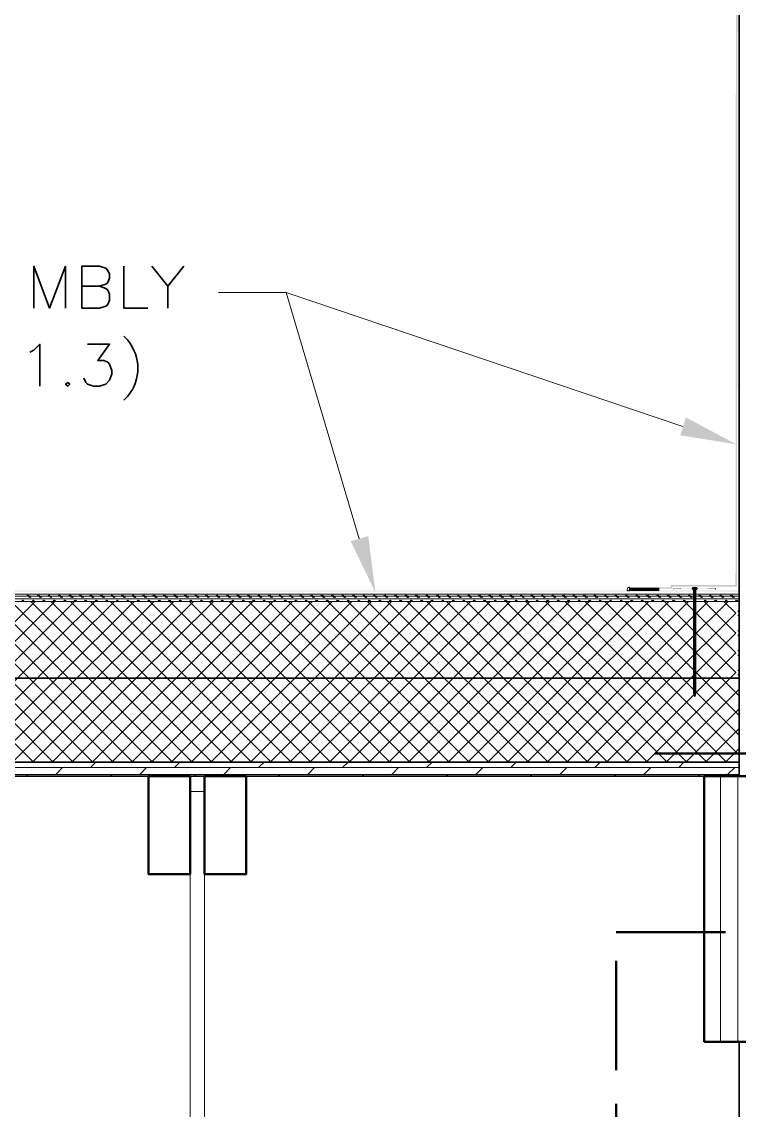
# Model space of a CAD drawing. Header units: inches. Extents: x 5 to 516, y -193 to 129.
# Drawn here: x 89.477 to 91.613, y -177.474 to -174.232 of the extents above; entities that cross this region are included whole.
import ezdxf

# ---------------------------------------------------------------- set-up
doc = ezdxf.new("R2010")
doc.units = ezdxf.units.IN
doc.header["$MEASUREMENT"] = 0
doc.linetypes.add('PDF_IMPORT', pattern=[1, 0.8, -0.2])
doc.layers.add('PDF8_Geometry', color=7, linetype='Continuous')
doc.layers.add('PDF8_Solid Fills', color=7, linetype='Continuous')

msp = doc.modelspace()

# ---------------------------------------------------------------- hatches: boundary and pattern name
at = {"layer": 'PDF8_Solid Fills', "transparency": 33554559}
for points in [[(91.2866269, -175.9157818), (91.2866269, -175.9202262), (91.4132936, -175.920226), (91.4132929, -175.9146705), (91.6066263, -175.9146707), (91.6110719, -171.1191149), (92.7255176, -171.0902268), (91.6055165, -171.1135596), (91.602182, -175.9091154), (91.4088487, -175.9091151), (91.4088491, -175.9157818)], [(91.4177383, -175.9180048), (91.4188494, -175.9235604), (91.4188494, -175.9191159), (91.4399594, -175.9180039)], [(91.4399605, -175.918005), (91.4188494, -175.9191161), (91.4388494, -175.9191161), (91.4388508, -175.9213383), (91.4399608, -175.9202261)], [(91.5221842, -175.9202271), (91.4388508, -175.9213382), (91.5232953, -175.9213382), (91.5221842, -175.9180038)], [(91.5444052, -175.918005), (91.5232941, -175.9191161), (91.542183, -175.9191161), (91.5421834, -175.9235605), (91.5444055, -175.9235595)], [(91.6132938, -175.9280046), (91.6132938, -175.9257824), (86.0188488, -175.9257825), (86.0188488, -175.9280046)]]:
    msp.add_hatch(color=256, dxfattribs=at).paths.add_polyline_path(points)

# ---------------------------------------------------------------- linework, layer by layer
at = {"layer": 'PDF8_Geometry', "lineweight": 35}
for points in [[(91.6132938, -171.1268929), (91.6132938, -176.4791154), (91.654405, -176.4791154), (91.654405, -171.1268929)], [(89.6144059, -175.3057817), (89.6077392, -175.3113372), (89.6144059, -175.3168928), (89.6199614, -175.3113372)], [(91.4866278, -175.9213382), (91.4866278, -175.9180049), (91.4744056, -175.9180049), (91.4744056, -175.9213382)], [(91.4810713, -176.2413377), (91.4832936, -176.2302266), (91.477738, -176.2302266)]]:
    msp.add_lwpolyline(points, close=True, dxfattribs=at)
for points in [[(89.5132932, -175.0846705), (89.5132932, -174.960226), (89.5599599, -175.0846705), (89.6077377, -174.960226), (89.6077377, -175.0846705)], [(89.6555164, -175.0846705), (89.6555164, -174.960226), (89.7088498, -174.960226), (89.7277387, -174.9657816), (89.7332942, -174.9724483), (89.7388498, -174.9835594), (89.7388498, -174.9957816), (89.7332942, -175.0080038), (89.7277387, -175.0135594), (89.7088498, -175.0191149), (89.6555164, -175.0191149)], [(89.7810726, -174.9602266), (89.7810726, -175.084671), (89.8521837, -175.084671)], [(89.8644059, -174.9602266), (89.9121837, -175.0191155), (89.9121837, -175.084671)], [(89.9599598, -174.9602266), (89.9121821, -175.0191155)], [(89.7088499, -175.0191153), (89.7277388, -175.025782), (89.7332943, -175.0313376), (89.7388499, -175.0435598), (89.7388499, -175.0613376), (89.7332943, -175.0735598), (89.7277388, -175.0791153), (89.7088499, -175.0846709), (89.6555165, -175.0846709)], [(89.7810726, -175.1680038), (89.7932948, -175.1802261)], [(89.5010704, -175.2157819), (89.5132926, -175.2102264), (89.5310704, -175.1924486), (89.5310704, -175.3168931)], [(89.6732935, -175.1924484), (89.7388491, -175.1924484), (89.7032935, -175.2402262), (89.7210713, -175.2402262), (89.7332935, -175.2457818), (89.7388491, -175.2513373), (89.7455157, -175.2702262), (89.7455157, -175.2813373), (89.7388491, -175.2991151), (89.727738, -175.3113373), (89.7088491, -175.3168929), (89.6910713, -175.3168929), (89.6732935, -175.3113373), (89.6677379, -175.3057818), (89.6621824, -175.2935595)], [(89.7932948, -175.3468927), (89.7810726, -175.359115)], [(91.4777393, -176.230227), (91.4777393, -175.9213381)], [(91.4832935, -176.230227), (91.4832935, -175.9213381)], [(91.6132938, -176.1868932), (86.0188488, -176.1868932)], [(91.6132938, -176.4791154), (91.6132938, -176.4368932), (86.0188488, -176.4368932)], [(86.0188494, -176.479116), (91.6132944, -176.479116)], [(91.6544044, -180.645783), (91.6544044, -177.2702272), (91.6132933, -177.2702272)], [(91.6132938, -177.2702266), (91.6132938, -180.6457824)]]:
    msp.add_lwpolyline(points, dxfattribs=at)
at = {"layer": 'PDF8_Geometry', "lineweight": 15}
for points in [[(91.445515, -175.4368931), (90.2644038, -175.0380042), (90.0632926, -175.0380042)], [(90.4821835, -175.7713375), (90.2644057, -175.0380042), (90.0632945, -175.0380042)], [(91.2955154, -175.9257825), (91.2888487, -175.9191158)], [(91.2932933, -175.9257825), (91.2888488, -175.921338)], [(91.2910711, -175.9257825), (91.2888489, -175.9235603)], [(91.288849, -175.9224482), (91.2921823, -175.9191148)], [(91.288849, -175.920226), (91.2899601, -175.9191149)], [(91.288849, -175.9246714), (91.2944046, -175.9191159)], [(91.288849, -175.9257825), (91.288849, -175.9246714)], [(91.2899612, -175.9257825), (91.2966279, -175.9191158)], [(91.2977375, -175.9257825), (91.2910709, -175.9191158)], [(91.2921833, -175.9257825), (91.29885, -175.9191158)], [(91.2999619, -175.9257825), (91.2932953, -175.9191158)], [(91.2944055, -175.9257825), (91.3010721, -175.9191158)], [(91.3021818, -175.9257825), (91.2955151, -175.9191158)], [(91.2966276, -175.9257825), (91.3032943, -175.9191158)], [(91.3044062, -175.9257825), (91.2977395, -175.9191158)], [(91.2988497, -175.9257825), (91.3055164, -175.9191158)], [(91.3066261, -175.9257825), (91.2999594, -175.9191158)], [(91.3010719, -175.9257825), (91.3077385, -175.9191158)], [(91.3088505, -175.9257825), (91.3021838, -175.9191158)], [(91.303294, -175.9257825), (91.3099607, -175.9191158)], [(91.3110726, -175.9257825), (91.3044059, -175.9191158)], [(91.3055161, -175.9257825), (91.3121828, -175.9191158)], [(91.3132947, -175.9257825), (91.3066281, -175.9191158)], [(91.3077383, -175.9257825), (91.3144049, -175.9191158)], [(91.3155169, -175.9257825), (91.3088502, -175.9191158)], [(91.3099604, -175.9257825), (91.3166271, -175.9191158)], [(91.317739, -175.9257825), (91.3110723, -175.9191158)], [(91.3121825, -175.9257825), (91.3188492, -175.9191158)], [(91.3199611, -175.9257825), (91.3132944, -175.9191158)], [(91.3144047, -175.9257825), (91.3210713, -175.9191158)], [(91.3221832, -175.9257825), (91.3155166, -175.9191158)], [(91.3166268, -175.9257825), (91.3232935, -175.9191158)], [(91.3244054, -175.9257825), (91.3177387, -175.9191158)], [(91.3188489, -175.9257825), (91.3255156, -175.9191158)], [(91.3266275, -175.9257825), (91.3199608, -175.9191158)], [(91.3210711, -175.9257825), (91.3277377, -175.9191158)], [(91.3288496, -175.9257825), (91.322183, -175.9191158)], [(91.3232932, -175.9257825), (91.3299599, -175.9191158)], [(91.3310718, -175.9257825), (91.3244051, -175.9191158)], [(91.3255153, -175.9257825), (91.332182, -175.9191158)], [(91.3332939, -175.9257825), (91.3266272, -175.9191158)], [(91.3277397, -175.9257825), (91.3344064, -175.9191158)], [(91.335516, -175.9257825), (91.3288494, -175.9191158)], [(91.3299596, -175.9257825), (91.3366262, -175.9191158)], [(91.3377382, -175.9257825), (91.3310715, -175.9191158)], [(91.332184, -175.9257825), (91.3388506, -175.9191158)], [(91.3399603, -175.9257825), (91.3332936, -175.9191158)], [(91.3344038, -175.9257825), (91.3410705, -175.9191158)], [(91.3421824, -175.9257825), (91.3355158, -175.9191158)], [(91.3366282, -175.9257825), (91.3432949, -175.9191158)], [(91.3444046, -175.9257825), (91.3377379, -175.9191158)], [(91.3388489, -175.9191158), (91.3466267, -175.9257825), (91.3544045, -175.9191158)], [(91.3388504, -175.9257825), (91.345517, -175.9191158)], [(91.3410711, -175.9191158), (91.3488488, -175.9257825), (91.3566266, -175.9191158)], [(91.3410725, -175.9257825), (91.3477392, -175.9191158)], [(91.3432932, -175.9191158), (91.351071, -175.9257825), (91.3588487, -175.9191158)], [(91.3432946, -175.9257825), (91.3499613, -175.9191158)], [(91.3455153, -175.9191158), (91.3532931, -175.9257825), (91.3610709, -175.9191158)], [(91.3455168, -175.9257825), (91.3521834, -175.9191158)], [(91.3477397, -175.9191158), (91.3555175, -175.9257825), (91.3632953, -175.9191158)], [(91.3499596, -175.9191158), (91.3577374, -175.9257825), (91.3655151, -175.9191158)], [(91.352184, -175.9191158), (91.3599618, -175.9257825), (91.3677395, -175.9191158)], [(91.3544038, -175.9191158), (91.3621816, -175.9257825), (91.3699594, -175.9191158)], [(91.3566282, -175.9191158), (91.364406, -175.9257825), (91.3721838, -175.9191158)], [(91.3588504, -175.9191158), (91.3666281, -175.9257825), (91.3744059, -175.9191158)], [(91.3610725, -175.9191158), (91.3688503, -175.9257825), (91.3744058, -175.921338)], [(91.3632946, -175.9191158), (91.3710724, -175.9257825), (91.3744057, -175.9235603)], [(91.3655168, -175.9191158), (91.3732945, -175.9257825), (91.3744057, -175.9257825)], [(91.3744045, -175.9246714), (91.3677378, -175.9191159)], [(91.3744045, -175.9224482), (91.36996, -175.9191148)], [(91.3744045, -175.920226), (91.3721823, -175.9191149)], [(86.0188494, -175.9580045), (91.6132944, -175.9580045), (91.6132944, -175.9368934), (86.0188494, -175.9368934)], [(86.0188494, -175.9424485), (91.6132944, -175.9424485)], [(86.0188494, -175.9502259), (91.6132944, -175.9502259)], [(89.4810712, -175.9580045), (89.4777378, -175.9546712)], [(89.4832933, -175.9580045), (89.4788489, -175.9546712)], [(89.4844055, -175.9580045), (89.4810722, -175.9546712)], [(89.5010704, -175.9468939), (89.4932926, -175.9391161)], [(89.5021826, -175.9468939), (89.4944048, -175.9391161)], [(89.5044047, -175.9468939), (89.4966269, -175.9391161)], [(89.5121833, -175.9580045), (89.50885, -175.9546712)], [(89.5144054, -175.9580045), (89.509961, -175.9546712)], [(89.5155154, -175.9580045), (89.512182, -175.9546712)], [(89.5321825, -175.9468939), (89.5244047, -175.9391161)], [(89.5344046, -175.9468939), (89.5255157, -175.9391161)], [(89.5355168, -175.9468939), (89.527739, -175.9391161)], [(89.5432931, -175.9580045), (89.5399598, -175.9546712)], [(89.5455153, -175.9580045), (89.5421819, -175.9546712)], [(89.5477374, -175.9580045), (89.543293, -175.9546712)], [(89.5632946, -175.9468939), (89.5555168, -175.9391161)], [(89.5655167, -175.9468939), (89.5577389, -175.9391161)], [(89.5666266, -175.9468939), (89.5588489, -175.9391161)], [(89.5744052, -175.9580045), (89.5710719, -175.9546712)], [(89.5766274, -175.9580045), (89.573294, -175.9546712)], [(89.5788495, -175.9580045), (89.5744051, -175.9546712)], [(89.5944044, -175.9468939), (89.5866266, -175.9391161)], [(89.5966266, -175.9468939), (89.5888488, -175.9391161)], [(89.5988487, -175.9468939), (89.5899598, -175.9391161)], [(89.6055173, -175.9580045), (89.602184, -175.9546712)], [(89.6077372, -175.9580045), (89.6044039, -175.9546712)], [(89.6099616, -175.9580045), (89.6066283, -175.9546712)], [(89.6255165, -175.9468939), (89.6177388, -175.9391161)], [(89.6277387, -175.9468939), (89.6199609, -175.9391161)], [(89.6299608, -175.9468939), (89.622183, -175.9391161)], [(89.6366272, -175.9580045), (89.6332939, -175.9546712)], [(89.6388493, -175.9580045), (89.635516, -175.9546712)], [(89.6410715, -175.9580045), (89.6377381, -175.9546712)], [(89.6566264, -175.9468939), (89.6488486, -175.9391161)], [(89.6588485, -175.9468939), (89.6510707, -175.9391161)], [(89.6610729, -175.9468939), (89.6532951, -175.9391161)], [(89.6688492, -175.9580045), (89.6644048, -175.9546712)], [(89.6699614, -175.9580045), (89.6666281, -175.9546712)], [(89.6721836, -175.9580045), (89.6688502, -175.9546712)], [(89.6877385, -175.9468939), (89.6799607, -175.9391161)], [(89.6899606, -175.9468939), (89.6821828, -175.9391161)], [(89.6921828, -175.9468939), (89.684405, -175.9391161)], [(89.6999613, -175.9580045), (89.6955169, -175.9546712)], [(89.7010713, -175.9580045), (89.697738, -175.9546712)], [(89.7032934, -175.9580045), (89.6999601, -175.9546712)], [(89.7199605, -175.9468939), (89.7110716, -175.9391161)], [(89.7210727, -175.9468939), (89.713295, -175.9391161)], [(89.7232926, -175.9468939), (89.7155148, -175.9391161)], [(89.7310712, -175.9580045), (89.7277379, -175.9546712)], [(89.7332933, -175.9580045), (89.7288489, -175.9546712)], [(89.7344055, -175.9580045), (89.7310722, -175.9546712)], [(89.7510704, -175.9468939), (89.7432926, -175.9391161)], [(89.7521826, -175.9468939), (89.7444048, -175.9391161)], [(89.7544047, -175.9468939), (89.7466269, -175.9391161)], [(89.7621833, -175.9580045), (89.75885, -175.9546712)], [(89.7644054, -175.9580045), (89.759961, -175.9546712)], [(89.7655154, -175.9580045), (89.762182, -175.9546712)], [(89.7821825, -175.9468939), (89.7744047, -175.9391161)], [(89.7844046, -175.9468939), (89.7755157, -175.9391161)], [(89.7855168, -175.9468939), (89.777739, -175.9391161)], [(89.7932932, -175.9580045), (89.7899598, -175.9546712)], [(89.7955153, -175.9580045), (89.792182, -175.9546712)], [(89.7977374, -175.9580045), (89.793293, -175.9546712)], [(89.8132946, -175.9468939), (89.8055168, -175.9391161)], [(89.8155167, -175.9468939), (89.807739, -175.9391161)], [(89.8166267, -175.9468939), (89.8088489, -175.9391161)], [(89.8244053, -175.9580045), (89.8210719, -175.9546712)], [(89.8266274, -175.9580045), (89.8232941, -175.9546712)], [(89.8288495, -175.9580045), (89.8244051, -175.9546712)], [(89.8444044, -175.9468939), (89.8366267, -175.9391161)], [(89.8466266, -175.9468939), (89.8388488, -175.9391161)], [(89.8488487, -175.9468939), (89.8410709, -175.9391161)], [(89.8555174, -175.9580045), (89.852184, -175.9546712)], [(89.8577372, -175.9580045), (89.8544039, -175.9546712)], [(89.8599616, -175.9580045), (89.8566283, -175.9546712)], [(89.8755166, -175.9468939), (89.8677388, -175.9391161)], [(89.8777387, -175.9468939), (89.8699609, -175.9391161)], [(89.8799608, -175.9468939), (89.872183, -175.9391161)], [(89.8866272, -175.9580045), (89.8832939, -175.9546712)], [(89.8888493, -175.9580045), (89.885516, -175.9546712)], [(89.8910715, -175.9580045), (89.8877381, -175.9546712)], [(89.9066264, -175.9468939), (89.8988486, -175.9391161)], [(89.9088485, -175.9468939), (89.9010708, -175.9391161)], [(89.9110729, -175.9468939), (89.9032951, -175.9391161)], [(89.9188493, -175.9580045), (89.9144048, -175.9546712)], [(89.9199615, -175.9580045), (89.9166281, -175.9546712)], [(89.9221836, -175.9580045), (89.9188503, -175.9546712)], [(89.9377385, -175.9468939), (89.9299607, -175.9391161)], [(89.9399606, -175.9468939), (89.9321829, -175.9391161)], [(89.9421828, -175.9468939), (89.934405, -175.9391161)], [(89.9499614, -175.9580045), (89.9455169, -175.9546712)], [(89.9521835, -175.9580045), (89.9477391, -175.9546712)], [(89.9532934, -175.9580045), (89.9499601, -175.9546712)], [(89.9699606, -175.9468939), (89.9610717, -175.9391161)], [(89.9710728, -175.9468939), (89.963295, -175.9391161)], [(89.9732926, -175.9468939), (89.9655148, -175.9391161)], [(89.9810712, -175.9580045), (89.9777379, -175.9546712)], [(89.9832933, -175.9580045), (89.9788489, -175.9546712)], [(89.9844055, -175.9580045), (89.9810722, -175.9546712)], [(90.0010704, -175.9468939), (89.9932926, -175.9391161)], [(90.0021826, -175.9468939), (89.9944048, -175.9391161)], [(90.0044047, -175.9468939), (89.996627, -175.9391161)], [(90.0121833, -175.9580045), (90.00885, -175.9546712)], [(90.0144055, -175.9580045), (90.009961, -175.9546712)], [(90.0166276, -175.9580045), (90.0121831, -175.9546712)], [(90.0321825, -175.9468939), (90.0244047, -175.9391161)], [(90.0344046, -175.9468939), (90.0266269, -175.9391161)], [(90.0355168, -175.9468939), (90.0277391, -175.9391161)], [(90.0432932, -175.9580045), (90.0399598, -175.9546712)], [(90.0455153, -175.9580045), (90.042182, -175.9546712)], [(90.0477374, -175.9580045), (90.043293, -175.9546712)], [(90.0632946, -175.9468939), (90.0555168, -175.9391161)], [(90.0655168, -175.9468939), (90.057739, -175.9391161)], [(90.0666267, -175.9468939), (90.0588489, -175.9391161)], [(90.0744053, -175.9580045), (90.0710719, -175.9546712)], [(90.0766274, -175.9580045), (90.0732941, -175.9546712)], [(90.0788495, -175.9580045), (90.0744051, -175.9546712)], [(90.0944045, -175.9468939), (90.0866267, -175.9391161)], [(90.0966266, -175.9468939), (90.0888488, -175.9391161)], [(90.0988487, -175.9468939), (90.091071, -175.9391161)], [(90.1055174, -175.9580045), (90.1021841, -175.9546712)], [(90.1077373, -175.9580045), (90.1044039, -175.9546712)], [(90.1099617, -175.9580045), (90.1066283, -175.9546712)], [(90.1255166, -175.9468939), (90.1177388, -175.9391161)], [(90.1277387, -175.9468939), (90.1199609, -175.9391161)], [(90.1299608, -175.9468939), (90.1221831, -175.9391161)], [(90.1377394, -175.9580045), (90.133295, -175.9546712)], [(90.1388494, -175.9580045), (90.135516, -175.9546712)], [(90.1410715, -175.9580045), (90.1377382, -175.9546712)], [(90.1566264, -175.9468939), (90.1488486, -175.9391161)], [(90.1588486, -175.9468939), (90.1510708, -175.9391161)], [(90.1610729, -175.9468939), (90.1532952, -175.9391161)], [(90.1688493, -175.9580045), (90.1644048, -175.9546712)], [(90.1699615, -175.9580045), (90.1666281, -175.9546712)], [(90.1721836, -175.9580045), (90.1688503, -175.9546712)], [(90.1877385, -175.9468939), (90.1799608, -175.9391161)], [(90.1899607, -175.9468939), (90.1821829, -175.9391161)], [(90.1921828, -175.9468939), (90.184405, -175.9391161)], [(90.1999614, -175.9580045), (90.1955169, -175.9546712)], [(90.2021835, -175.9580045), (90.1977391, -175.9546712)], [(90.2032935, -175.9580045), (90.1999601, -175.9546712)], [(90.2199606, -175.9468939), (90.2121828, -175.9391161)], [(90.2210728, -175.9468939), (90.213295, -175.9391161)], [(90.2232926, -175.9468939), (90.2155149, -175.9391161)], [(90.2310712, -175.9580045), (90.2277379, -175.9546712)], [(90.2332934, -175.9580045), (90.2288489, -175.9546712)], [(90.2344056, -175.9580045), (90.2310722, -175.9546712)], [(90.2510704, -175.9468939), (90.2432926, -175.9391161)], [(90.2521826, -175.9468939), (90.2444048, -175.9391161)], [(90.2544048, -175.9468939), (90.246627, -175.9391161)], [(90.2621833, -175.9580045), (90.25885, -175.9546712)], [(90.2644055, -175.9580045), (90.259961, -175.9546712)], [(90.2666276, -175.9580045), (90.2621832, -175.9546712)], [(90.2821825, -175.9468939), (90.2744048, -175.9391161)], [(90.2844047, -175.9468939), (90.2766269, -175.9391161)], [(90.2855169, -175.9468939), (90.2777391, -175.9391161)], [(90.2932932, -175.9580045), (90.2899599, -175.9546712)], [(90.2955153, -175.9580045), (90.292182, -175.9546712)], [(90.2977375, -175.9580045), (90.293293, -175.9546712)], [(90.3132946, -175.9468939), (90.3055169, -175.9391161)], [(90.3155168, -175.9468939), (90.307739, -175.9391161)], [(90.3166267, -175.9468939), (90.3088489, -175.9391161)], [(90.3244053, -175.9580045), (90.321072, -175.9546712)], [(90.3266274, -175.9580045), (90.3232941, -175.9546712)], [(90.3288496, -175.9580045), (90.3244051, -175.9546712)], [(90.3444045, -175.9468939), (90.3366267, -175.9391161)], [(90.3466266, -175.9468939), (90.3388488, -175.9391161)], [(90.3488488, -175.9468939), (90.341071, -175.9391161)], [(90.3555174, -175.9580045), (90.3521841, -175.9546712)], [(90.3577373, -175.9580045), (90.3544039, -175.9546712)], [(90.3599617, -175.9580045), (90.3566283, -175.9546712)], [(90.3755166, -175.9468939), (90.3677388, -175.9391161)], [(90.3777387, -175.9468939), (90.3699609, -175.9391161)], [(90.3799609, -175.9468939), (90.3721831, -175.9391161)], [(90.3877395, -175.9580045), (90.383295, -175.9546712)], [(90.3888494, -175.9580045), (90.3855161, -175.9546712)], [(90.3910715, -175.9580045), (90.3877382, -175.9546712)], [(90.4066264, -175.9468939), (90.3988487, -175.9391161)], [(90.4088486, -175.9468939), (90.4010708, -175.9391161)], [(90.411073, -175.9468939), (90.4032952, -175.9391161)], [(90.4188493, -175.9580045), (90.4144049, -175.9546712)], [(90.4199615, -175.9580045), (90.4166282, -175.9546712)], [(90.4221836, -175.9580045), (90.4188503, -175.9546712)], [(90.4377386, -175.9468939), (90.4299608, -175.9391161)], [(90.4399607, -175.9468939), (90.4321829, -175.9391161)], [(90.4421828, -175.9468939), (90.434405, -175.9391161)], [(90.4499614, -175.9580045), (90.445517, -175.9546712)], [(90.4521835, -175.9580045), (90.4477391, -175.9546712)], [(90.4532935, -175.9580045), (90.4499601, -175.9546712)], [(90.4699606, -175.9468939), (90.4621828, -175.9391161)], [(90.4710728, -175.9468939), (90.463295, -175.9391161)], [(90.4732927, -175.9468939), (90.4655149, -175.9391161)], [(90.4810713, -175.9580045), (90.4777379, -175.9546712)], [(90.4832934, -175.9580045), (90.4788489, -175.9546712)], [(90.4844056, -175.9580045), (90.4810723, -175.9546712)], [(90.5010704, -175.9468939), (90.4932927, -175.9391161)], [(90.5021826, -175.9468939), (90.4944049, -175.9391161)], [(90.5044048, -175.9468939), (90.496627, -175.9391161)], [(90.5121834, -175.9580045), (90.50885, -175.9546712)], [(90.5144055, -175.9580045), (90.5099611, -175.9546712)], [(90.5166276, -175.9580045), (90.5121832, -175.9546712)], [(90.5321826, -175.9468939), (90.5244048, -175.9391161)], [(90.5344047, -175.9468939), (90.5266269, -175.9391161)], [(90.5355169, -175.9468939), (90.5277391, -175.9391161)], [(90.5432932, -175.9580045), (90.5399599, -175.9546712)], [(90.5455153, -175.9580045), (90.542182, -175.9546712)], [(90.5477375, -175.9580045), (90.543293, -175.9546712)], [(90.5632947, -175.9468939), (90.5555169, -175.9391161)], [(90.5655168, -175.9468939), (90.557739, -175.9391161)], [(90.5666267, -175.9468939), (90.5588489, -175.9391161)], [(90.5744053, -175.9580045), (90.571072, -175.9546712)], [(90.5766275, -175.9580045), (90.5732941, -175.9546712)], [(90.5788496, -175.9580045), (90.5744051, -175.9546712)], [(90.5944045, -175.9468939), (90.5866267, -175.9391161)], [(90.5966266, -175.9468939), (90.5888489, -175.9391161)], [(90.5988488, -175.9468939), (90.591071, -175.9391161)], [(90.6055174, -175.9580045), (90.6021841, -175.9546712)], [(90.6077373, -175.9580045), (90.604404, -175.9546712)], [(90.6099617, -175.9580045), (90.6066284, -175.9546712)], [(90.6255166, -175.9468939), (90.6177388, -175.9391161)], [(90.6277387, -175.9468939), (90.619961, -175.9391161)], [(90.6299609, -175.9468939), (90.6221831, -175.9391161)], [(90.6377395, -175.9580045), (90.633295, -175.9546712)], [(90.6388494, -175.9580045), (90.6355161, -175.9546712)], [(90.6410715, -175.9580045), (90.6377382, -175.9546712)], [(90.6566265, -175.9468939), (90.6488487, -175.9391161)], [(90.6588486, -175.9468939), (90.6510708, -175.9391161)], [(90.661073, -175.9468939), (90.6532952, -175.9391161)], [(90.6688493, -175.9580045), (90.6644049, -175.9546712)], [(90.6699615, -175.9580045), (90.6666282, -175.9546712)], [(90.6721836, -175.9580045), (90.6688503, -175.9546712)], [(90.6877386, -175.9468939), (90.6799608, -175.9391161)], [(90.6899607, -175.9468939), (90.6821829, -175.9391161)], [(90.6921828, -175.9468939), (90.6844051, -175.9391161)], [(90.6999614, -175.9580045), (90.695517, -175.9546712)], [(90.7021836, -175.9580045), (90.6977391, -175.9546712)], [(90.7032935, -175.9580045), (90.6999602, -175.9546712)], [(90.7199606, -175.9468939), (90.7121828, -175.9391161)], [(90.7210728, -175.9468939), (90.713295, -175.9391161)], [(90.7232927, -175.9468939), (90.7155149, -175.9391161)], [(90.7310713, -175.9580045), (90.7277379, -175.9546712)], [(90.7332934, -175.9580045), (90.728849, -175.9546712)], [(90.7344056, -175.9580045), (90.7310723, -175.9546712)], [(90.7510705, -175.9468939), (90.7432927, -175.9391161)], [(90.7521827, -175.9468939), (90.7444049, -175.9391161)], [(90.7544048, -175.9468939), (90.746627, -175.9391161)], [(90.7621834, -175.9580045), (90.7588501, -175.9546712)], [(90.7644055, -175.9580045), (90.7610722, -175.9546712)], [(90.7666276, -175.9580045), (90.7621832, -175.9546712)], [(90.7821826, -175.9468939), (90.7744048, -175.9391161)], [(90.7844047, -175.9468939), (90.7766269, -175.9391161)], [(90.7855169, -175.9468939), (90.7777391, -175.9391161)], [(90.7932932, -175.9580045), (90.7899599, -175.9546712)], [(90.7955154, -175.9580045), (90.792182, -175.9546712)], [(90.7977375, -175.9580045), (90.7932931, -175.9546712)], [(90.8132947, -175.9468939), (90.8055169, -175.9391161)], [(90.8155168, -175.9468939), (90.807739, -175.9391161)], [(90.8166267, -175.9468939), (90.808849, -175.9391161)], [(90.8244053, -175.9580045), (90.821072, -175.9546712)], [(90.8266275, -175.9580045), (90.8232941, -175.9546712)], [(90.8288496, -175.9580045), (90.8255163, -175.9546712)], [(90.8444045, -175.9468939), (90.8366267, -175.9391161)], [(90.8466267, -175.9468939), (90.8388489, -175.9391161)], [(90.8488488, -175.9468939), (90.841071, -175.9391161)], [(90.8555174, -175.9580045), (90.8521841, -175.9546712)], [(90.8577373, -175.9580045), (90.854404, -175.9546712)], [(90.8599617, -175.9580045), (90.8566284, -175.9546712)], [(90.8755166, -175.9468939), (90.8677389, -175.9391161)], [(90.8777388, -175.9468939), (90.869961, -175.9391161)], [(90.8799609, -175.9468939), (90.8721831, -175.9391161)], [(90.8877395, -175.9580045), (90.883295, -175.9546712)], [(90.8888494, -175.9580045), (90.8855161, -175.9546712)], [(90.8910716, -175.9580045), (90.8877382, -175.9546712)], [(90.9066265, -175.9468939), (90.8988487, -175.9391161)], [(90.9088486, -175.9468939), (90.9010708, -175.9391161)], [(90.911073, -175.9468939), (90.9032952, -175.9391161)], [(90.9188493, -175.9580045), (90.9144049, -175.9546712)], [(90.9199615, -175.9580045), (90.9166282, -175.9546712)], [(90.9221837, -175.9580045), (90.9188503, -175.9546712)], [(90.9377386, -175.9468939), (90.9299608, -175.9391161)], [(90.9399607, -175.9468939), (90.9321829, -175.9391161)], [(90.9421829, -175.9468939), (90.9344051, -175.9391161)], [(90.9499614, -175.9580045), (90.9466281, -175.9546712)], [(90.9521836, -175.9580045), (90.9477391, -175.9546712)], [(90.9532935, -175.9580045), (90.9499602, -175.9546712)], [(90.9699606, -175.9468939), (90.9621829, -175.9391161)], [(90.9710728, -175.9468939), (90.9632951, -175.9391161)], [(90.9732927, -175.9468939), (90.9655149, -175.9391161)], [(90.9810713, -175.9580045), (90.977738, -175.9546712)], [(90.9832934, -175.9580045), (90.978849, -175.9546712)], [(90.9844056, -175.9580045), (90.9810723, -175.9546712)], [(91.0010705, -175.9468939), (90.9932927, -175.9391161)], [(91.0021827, -175.9468939), (90.9944049, -175.9391161)], [(91.0044048, -175.9468939), (90.996627, -175.9391161)], [(91.0121834, -175.9580045), (91.0088501, -175.9546712)], [(91.0144055, -175.9580045), (91.0110722, -175.9546712)], [(91.0166277, -175.9580045), (91.0121832, -175.9546712)], [(91.0321826, -175.9468939), (91.0244048, -175.9391161)], [(91.0344047, -175.9468939), (91.0266269, -175.9391161)], [(91.0355169, -175.9468939), (91.0277391, -175.9391161)], [(91.0432933, -175.9580045), (91.0399599, -175.9546712)], [(91.0455154, -175.9580045), (91.0421821, -175.9546712)], [(91.0477375, -175.9580045), (91.0432931, -175.9546712)], [(91.0632947, -175.9468939), (91.0555169, -175.9391161)], [(91.0655168, -175.9468939), (91.0577391, -175.9391161)], [(91.067739, -175.9468939), (91.0588501, -175.9391161)], [(91.0744054, -175.9580045), (91.071072, -175.9546712)], [(91.0766275, -175.9580045), (91.0732942, -175.9546712)], [(91.0788496, -175.9580045), (91.0755163, -175.9546712)], [(91.0944045, -175.9468939), (91.0866268, -175.9391161)], [(91.0966267, -175.9468939), (91.0888489, -175.9391161)], [(91.0988488, -175.9468939), (91.091071, -175.9391161)], [(91.1055175, -175.9580045), (91.1021841, -175.9546712)], [(91.1077373, -175.9580045), (91.104404, -175.9546712)], [(91.1099617, -175.9580045), (91.1066284, -175.9546712)], [(91.1255167, -175.9468939), (91.1177389, -175.9391161)], [(91.1277388, -175.9468939), (91.119961, -175.9391161)], [(91.1299609, -175.9468939), (91.1221831, -175.9391161)], [(91.1377395, -175.9580045), (91.1332951, -175.9546712)], [(91.1388494, -175.9580045), (91.1355161, -175.9546712)], [(91.1410716, -175.9580045), (91.1377382, -175.9546712)], [(91.1566265, -175.9468939), (91.1488487, -175.9391161)], [(91.1588486, -175.9468939), (91.1510709, -175.9391161)], [(91.161073, -175.9468939), (91.1532952, -175.9391161)], [(91.1688494, -175.9580045), (91.1644049, -175.9546712)], [(91.1699616, -175.9580045), (91.1666282, -175.9546712)], [(91.1721837, -175.9580045), (91.1688504, -175.9546712)], [(91.1877386, -175.9468939), (91.1799608, -175.9391161)], [(91.1899607, -175.9468939), (91.182183, -175.9391161)], [(91.1921829, -175.9468939), (91.1844051, -175.9391161)], [(91.1999615, -175.9580045), (91.1966281, -175.9546712)], [(91.2021836, -175.9580045), (91.1977392, -175.9546712)], [(91.2032935, -175.9580045), (91.1999602, -175.9546712)], [(91.2199607, -175.9468939), (91.2121829, -175.9391161)], [(91.2210729, -175.9468939), (91.2132951, -175.9391161)], [(91.2232927, -175.9468939), (91.2155149, -175.9391161)], [(91.2310713, -175.9580045), (91.227738, -175.9546712)], [(91.2332934, -175.9580045), (91.228849, -175.9546712)], [(91.2344056, -175.9580045), (91.2310723, -175.9546712)], [(91.2510705, -175.9468939), (91.2432927, -175.9391161)], [(91.2532949, -175.9468939), (91.244406, -175.9391161)], [(91.2544048, -175.9468939), (91.2466271, -175.9391161)], [(91.2621834, -175.9580045), (91.2588501, -175.9546712)], [(91.2644056, -175.9580045), (91.2610722, -175.9546712)], [(91.2666277, -175.9580045), (91.2621832, -175.9546712)], [(91.2821826, -175.9468939), (91.2744048, -175.9391161)], [(91.2844047, -175.9468939), (91.276627, -175.9391161)], [(91.2855169, -175.9468939), (91.2777392, -175.9391161)], [(91.2932933, -175.9580045), (91.2899599, -175.9546712)], [(91.2955154, -175.9580045), (91.2921821, -175.9546712)], [(91.2977375, -175.9580045), (91.2932931, -175.9546712)], [(91.3132947, -175.9468939), (91.3055169, -175.9391161)], [(91.3155169, -175.9468939), (91.3077391, -175.9391161)], [(91.317739, -175.9468939), (91.3088501, -175.9391161)], [(91.3244054, -175.9580045), (91.321072, -175.9546712)], [(91.3266275, -175.9580045), (91.3232942, -175.9546712)], [(91.3288496, -175.9580045), (91.3255163, -175.9546712)], [(91.3444046, -175.9468939), (91.3366268, -175.9391161)], [(91.3466267, -175.9468939), (91.3388489, -175.9391161)], [(91.3488488, -175.9468939), (91.3410711, -175.9391161)], [(91.3555175, -175.9580045), (91.3521842, -175.9546712)], [(91.3577374, -175.9580045), (91.354404, -175.9546712)], [(91.3599618, -175.9580045), (91.3566284, -175.9546712)], [(91.3755167, -175.9468939), (91.3677389, -175.9391161)], [(91.3777388, -175.9468939), (91.369961, -175.9391161)], [(91.3799609, -175.9468939), (91.3721832, -175.9391161)], [(91.3877395, -175.9580045), (91.3832951, -175.9546712)], [(91.3888495, -175.9580045), (91.3855161, -175.9546712)], [(91.3910716, -175.9580045), (91.3877383, -175.9546712)], [(91.4066265, -175.9468939), (91.3988487, -175.9391161)], [(91.4088487, -175.9468939), (91.4010709, -175.9391161)], [(91.411073, -175.9468939), (91.4032953, -175.9391161)], [(91.4188494, -175.9580045), (91.4144049, -175.9546712)], [(91.4199616, -175.9580045), (91.4166282, -175.9546712)], [(91.4221837, -175.9580045), (91.4188504, -175.9546712)], [(91.4388508, -175.9468939), (91.4299619, -175.9391161)], [(91.4399608, -175.9468939), (91.432183, -175.9391161)], [(91.4421829, -175.9468939), (91.4344051, -175.9391161)], [(91.4499615, -175.9580045), (91.4466282, -175.9546712)], [(91.4521836, -175.9580045), (91.4477392, -175.9546712)], [(91.4532936, -175.9580045), (91.4499602, -175.9546712)], [(91.4699607, -175.9468939), (91.4621829, -175.9391161)], [(91.4710729, -175.9468939), (91.4632951, -175.9391161)], [(91.4732927, -175.9468939), (91.465515, -175.9391161)], [(91.4810713, -175.9580045), (91.477738, -175.9546712)], [(91.4832935, -175.9580045), (91.478849, -175.9546712)], [(91.4855156, -175.9580045), (91.4810712, -175.9546712)], [(91.5010705, -175.9468939), (91.4932927, -175.9391161)], [(91.5032949, -175.9468939), (91.494406, -175.9391161)], [(91.5044049, -175.9468939), (91.4966271, -175.9391161)], [(91.5121834, -175.9580045), (91.5088501, -175.9546712)], [(91.5144056, -175.9580045), (91.5110722, -175.9546712)], [(91.5166277, -175.9580045), (91.5121833, -175.9546712)], [(91.5321826, -175.9468939), (91.5244049, -175.9391161)], [(91.5344048, -175.9468939), (91.526627, -175.9391161)], [(91.535517, -175.9468939), (91.5277392, -175.9391161)], [(91.5432933, -175.9580045), (91.53996, -175.9546712)], [(91.5455154, -175.9580045), (91.5421821, -175.9546712)], [(91.5477376, -175.9580045), (91.5432931, -175.9546712)], [(91.5632947, -175.9468939), (91.555517, -175.9391161)], [(91.5655169, -175.9468939), (91.5577391, -175.9391161)], [(91.567739, -175.9468939), (91.5599612, -175.9391161)], [(91.5744054, -175.9580045), (91.5710721, -175.9546712)], [(91.5766275, -175.9580045), (91.5732942, -175.9546712)], [(91.5788497, -175.9580045), (91.5755163, -175.9546712)], [(91.5944046, -175.9468939), (91.5866268, -175.9391161)], [(91.5966267, -175.9468939), (91.5888489, -175.9391161)], [(91.5988489, -175.9468939), (91.5910711, -175.9391161)], [(91.6055175, -175.9580045), (91.6021842, -175.9546712)], [(91.6077374, -175.9580045), (91.604404, -175.9546712)], [(91.6099618, -175.9580045), (91.6066284, -175.9546712)], [(89.0377389, -176.4368932), (89.5166278, -175.9580042)], [(89.0966265, -176.4368932), (89.5755155, -175.9580042)], [(89.1555164, -176.4368932), (89.6344054, -175.9580042)], [(89.214404, -176.4368932), (89.4644041, -176.1868932), (89.6944041, -175.9580042)], [(89.7488505, -176.4368932), (89.4988505, -176.1868932), (89.2688505, -175.9580042)], [(89.2732939, -176.4368932), (89.5232939, -176.1868932), (89.753294, -175.9580042)], [(89.8077381, -176.4368932), (89.5577381, -176.1868932), (89.3277381, -175.9580042)], [(89.3321838, -176.4368932), (89.5821838, -176.1868932), (89.8121839, -175.9580042)], [(89.866628, -176.4368932), (89.616628, -176.1868932), (89.386628, -175.9580042)], [(89.3910714, -176.4368932), (89.6410715, -176.1868932), (89.8710715, -175.9580042)], [(89.9255157, -176.4368932), (89.6755156, -176.1868932), (89.4455156, -175.9580042)], [(89.4499613, -176.4368932), (89.6999613, -176.1868932), (89.9299614, -175.9580042)], [(89.9844055, -176.4368932), (89.7344055, -176.1868932), (89.5044055, -175.9580042)], [(89.508849, -176.4368932), (89.758849, -176.1868932), (89.988849, -175.9580042)], [(90.0432932, -176.4368932), (89.7932932, -176.1868932), (89.5632931, -175.9580042)], [(89.5677388, -176.4368932), (89.8177389, -176.1868932), (90.0477389, -175.9580042)], [(90.1021831, -176.4368932), (89.852183, -176.1868932), (89.622183, -175.9580042)], [(89.6266265, -176.4368932), (89.8777376, -176.1868932), (90.1066265, -175.9580042)], [(90.1610729, -176.4368932), (89.682184, -175.9580042)], [(89.6866263, -176.4368932), (90.1655152, -175.9580042)], [(90.2199606, -176.4368932), (89.7410716, -175.9580042)], [(89.7455162, -176.4368932), (90.2244051, -175.9580042)], [(90.2788482, -176.4368932), (89.7999593, -175.9580042)], [(89.8044061, -176.4368932), (90.283295, -175.9580042)], [(90.3377381, -176.4368932), (89.8588491, -175.9580042)], [(89.8632937, -176.4368932), (90.3421826, -175.9580042)], [(90.396628, -176.4368932), (89.917739, -175.9580042)], [(89.9221836, -176.4368932), (90.4010725, -175.9580042)], [(90.4555156, -176.4368932), (89.9766267, -175.9580042)], [(89.9810712, -176.4368932), (90.4599602, -175.9580042)], [(90.5144055, -176.4368932), (90.0355166, -175.9580042)], [(90.0399611, -176.4368932), (90.51885, -175.9580042)], [(90.5732931, -176.4368932), (90.0944042, -175.9580042)], [(90.0988487, -176.4368932), (90.5777377, -175.9580042)], [(90.632183, -176.4368932), (90.1532941, -175.9580042)], [(90.1577386, -176.4368932), (90.6366276, -175.9580042)], [(90.6910706, -176.4368932), (90.2121817, -175.9580042)], [(90.2166285, -176.4368932), (90.6955175, -175.9580042)], [(90.7499605, -176.4368932), (90.2710716, -175.9580042)], [(90.2755161, -176.4368932), (90.7544051, -175.9580042)], [(90.8088504, -176.4368932), (90.3299615, -175.9580042)], [(90.3344038, -176.4368932), (90.8132927, -175.9580042)], [(90.867738, -176.4368932), (90.3888491, -175.9580042)], [(90.3932937, -176.4368932), (90.8721826, -175.9580042)], [(90.9266279, -176.4368932), (90.447739, -175.9580042)], [(90.4521835, -176.4368932), (90.9310725, -175.9580042)], [(90.9855156, -176.4368932), (90.5066266, -175.9580042)], [(90.5110712, -176.4368932), (90.9899601, -175.9580042)], [(91.0444054, -176.4368932), (90.5655165, -175.9580042)], [(90.5699611, -176.4368932), (91.04885, -175.9580042)], [(91.1032931, -176.4368932), (90.6244041, -175.9580042)], [(90.6288487, -176.4368932), (91.1077376, -175.9580042)], [(91.162183, -176.4368932), (90.683294, -175.9580042)], [(90.6877386, -176.4368932), (91.1666275, -175.9580042)], [(91.2210729, -176.4368932), (90.7421839, -175.9580042)], [(90.7466262, -176.4368932), (91.2255151, -175.9580042)], [(91.2810727, -176.4368932), (91.0299615, -176.1868932), (90.8010726, -175.9580042)], [(90.8055161, -176.4368932), (91.0555161, -176.1868932), (91.2855161, -175.9580042)], [(91.3399603, -176.4368932), (91.0899603, -176.1868932), (90.8599603, -175.9580042)], [(90.864406, -176.4368932), (91.114406, -176.1868932), (91.344406, -175.9580042)], [(91.3988502, -176.4368932), (91.1488502, -176.1868932), (90.9188502, -175.9580042)], [(90.9232936, -176.4368932), (91.1732936, -176.1868932), (91.4032936, -175.9580042)], [(91.4577378, -176.4368932), (91.2077378, -176.1868932), (90.9777378, -175.9580042)], [(90.9821835, -176.4368932), (91.2321835, -176.1868932), (91.4621835, -175.9580042)], [(91.5166277, -176.4368932), (91.2666277, -176.1868932), (91.0366277, -175.9580042)], [(91.0410711, -176.4368932), (91.2910711, -176.1868932), (91.5210712, -175.9580042)], [(91.5755153, -176.4368932), (91.3255153, -176.1868932), (91.0955153, -175.9580042)], [(91.099961, -176.4368932), (91.349961, -176.1868932), (91.579961, -175.9580042)], [(91.6132938, -176.4157818), (91.3844049, -176.1868929), (91.1544049, -175.958004)], [(91.6132938, -176.356893), (91.4432938, -176.186893), (91.2132938, -175.9580041)], [(91.6132938, -176.2980043), (91.2732938, -175.9580042)], [(91.6132938, -176.2391155), (91.3321827, -175.9580044)], [(91.6032931, -176.1702261), (91.3910709, -175.9580038)], [(91.6032931, -176.1113373), (91.4499598, -175.9580039)], [(91.6032931, -176.0524485), (91.5088487, -175.9580041)], [(91.6032931, -175.9935598), (91.5677376, -175.9580042)], [(91.6088496, -175.9880044), (91.613294, -175.98356)], [(91.1588486, -176.4368932), (91.4088487, -176.1868932), (91.6032931, -175.9935598)], [(91.6132938, -176.0035594), (91.6088494, -175.9991149)], [(91.4688485, -176.1868932), (91.6032929, -176.0524487)], [(91.6088496, -176.0468932), (91.613294, -176.0424488)], [(91.6132938, -176.0624493), (91.6088494, -176.0580048)], [(91.2777383, -176.4368932), (91.5277384, -176.1868932), (91.6032939, -176.1113376)], [(91.6132938, -176.121338), (91.6088494, -176.1168936)], [(91.6088496, -176.105782), (91.613294, -176.1013375)], [(91.3366282, -176.4368932), (91.5866283, -176.1868932), (91.6032949, -176.1702265)], [(91.6132938, -176.1802268), (91.6088494, -176.1757823)], [(91.6088496, -176.1646707), (91.613294, -176.1602263)], [(89.5121833, -176.4368932), (89.2621833, -176.1868932)], [(89.5710709, -176.4368932), (89.3210709, -176.1868932)], [(89.6299608, -176.4368932), (89.3799608, -176.1868932)], [(89.6888507, -176.4368932), (89.4388507, -176.1868932)], [(91.2177385, -176.4368932), (91.4688497, -176.1868932)], [(91.3955159, -176.4368932), (91.6132937, -176.2191154)], [(91.4544058, -176.4368932), (91.6132947, -176.2780043)], [(91.5132934, -176.4368932), (91.6132934, -176.3368932)], [(91.5721833, -176.4368932), (91.6132944, -176.3957821)], [(89.682182, -176.4524492), (89.6977376, -176.4368937)], [(89.9321821, -176.4524492), (89.9477376, -176.4368937)], [(90.1821821, -176.4524492), (90.1988487, -176.4368937)], [(90.4321821, -176.4524492), (90.4488488, -176.4368937)], [(90.6821821, -176.4524492), (90.6988488, -176.4368937)], [(90.9332943, -176.4524492), (90.9488499, -176.4368937)], [(91.1832943, -176.4524492), (91.1988499, -176.4368937)], [(91.4332944, -176.4524492), (91.4488499, -176.4368937)], [(86.0188494, -176.4524492), (91.6132944, -176.4524492)], [(86.0188494, -176.4735595), (91.6132944, -176.4735595)], [(89.4899597, -176.479116), (89.4955153, -176.4735604)], [(89.5788495, -176.4735595), (89.5988495, -176.4524484)], [(89.7399597, -176.479116), (89.7455153, -176.4735604)], [(89.8288495, -176.4735595), (89.8488495, -176.4524484)], [(89.9899597, -176.479116), (89.9955153, -176.4735604)], [(90.0788495, -176.4735595), (90.0988495, -176.4524484)], [(90.2399598, -176.479116), (90.2455153, -176.4735604)], [(90.3288496, -176.4735595), (90.3488496, -176.4524484)], [(90.4899598, -176.479116), (90.4955153, -176.4735604)], [(90.5788496, -176.4735595), (90.5988496, -176.4524484)], [(90.7399598, -176.479116), (90.7455154, -176.4735604)], [(90.8288496, -176.4735595), (90.8499607, -176.4524484)], [(90.9899598, -176.479116), (90.9955154, -176.4735604)], [(91.0788496, -176.4735595), (91.0999607, -176.4524484)], [(91.2399598, -176.479116), (91.2455154, -176.4735604)], [(91.3288496, -176.4735595), (91.3499608, -176.4524484)], [(91.4899599, -176.479116), (91.4955154, -176.4735604)], [(91.5788497, -176.4735595), (91.5999608, -176.4524484)], [(91.5577383, -176.479116), (91.5577383, -177.2702272)], [(91.6088496, -176.479116), (91.6088496, -177.2702272)], [(90.0210713, -176.5246708), (89.9788491, -176.5246708), (89.9788491, -178.7668932)], [(90.0210719, -176.5246708), (90.0210719, -178.7668932)]]:
    msp.add_lwpolyline(points, dxfattribs=at)
for points in [[(91.2866269, -175.9268936), (91.2866269, -175.9157824), (91.2844047, -175.9157824), (91.2832935, -175.9168936), (91.2821824, -175.9168936), (91.2810713, -175.9180047), (91.2810713, -175.9202269), (91.2799602, -175.921338), (91.2799602, -175.9246713), (91.2810713, -175.9257824), (91.2810713, -175.9268936)], [(91.288849, -175.9257828), (91.288849, -175.9191161), (91.3744046, -175.9191161), (91.3744046, -175.9257828)]]:
    msp.add_lwpolyline(points, close=True, dxfattribs=at)
at = {"layer": 'PDF8_Geometry', "lineweight": 50}
msp.add_lwpolyline([(91.3621816, -176.4113375), (91.9810705, -176.4113375), (91.9810705, -176.2302264), (91.7799594, -176.2302264), (91.705515, -176.4113375)], dxfattribs=at)
for points in [[(89.9788491, -176.479116), (89.9788491, -176.7702271), (89.8544046, -176.7702271), (89.8544046, -176.479116)], [(90.0210719, -176.479116), (90.0210719, -176.7702271), (90.1455163, -176.7702271), (90.1455163, -176.479116)], [(91.5088491, -177.2702272), (91.5088491, -176.479116), (91.6544047, -176.479116), (91.6544047, -177.2702272)]]:
    msp.add_lwpolyline(points, close=True, dxfattribs=at)
at = {"layer": 'PDF8_Geometry', "linetype": 'PDF_IMPORT', "lineweight": 50, "ltscale": 0.406667}
msp.add_lwpolyline([(96.2266275, -179.1535603), (96.2266275, -180.7568939), (91.2466278, -180.7568941), (91.2466262, -176.9435601), (93.8966279, -176.9435596), (93.8966283, -179.15356), (96.2266286, -179.1535603)], dxfattribs=at)
at = {"layer": 'PDF8_Geometry', "lineweight": 35}
msp.add_open_spline([(89.7932948, -175.1802261), (89.8325911, -175.2321705), (89.8332948, -175.2950964), (89.7932948, -175.3468927)], degree=3, dxfattribs=at)
at = {"layer": 'PDF8_Geometry', "lineweight": 15}
for points in [[(91.8199604, -175.9491156), (91.6022012, -175.8768563), (91.6022012, -176.2269304), (91.8199604, -176.1546711)], [(91.8188493, -176.4068928), (91.7025715, -176.3545965), (91.6002012, -176.4951706), (91.6866271, -176.5891151)], [(91.8199604, -177.1680047), (91.6025345, -177.0949306), (91.6019604, -177.4460788), (91.8199604, -177.3735602)]]:
    msp.add_open_spline(points, degree=3, dxfattribs=at)
at = {"layer": 'PDF8_Solid Fills', "lineweight": 50, "transparency": 33554559}
for points in [[(91.4544058, -175.4102264), (91.6044058, -175.4902264), (91.4377391, -175.4635597)], [(90.508849, -175.7635601), (90.5299601, -175.9313379), (90.4566268, -175.7791156)], [(91.4177372, -175.9235604), (91.4188483, -175.9235604), (91.4177372, -175.9180048)], [(91.4399608, -175.920226), (91.4388497, -175.9213371), (91.522183, -175.920226)], [(91.5232941, -175.9213382), (91.522183, -175.9180049), (91.5232941, -175.919116)], [(91.5221842, -175.9180039), (91.5232953, -175.919115), (91.5444064, -175.9180039)]]:
    msp.add_solid(points, dxfattribs=at)

doc.saveas('drawing.dxf')
